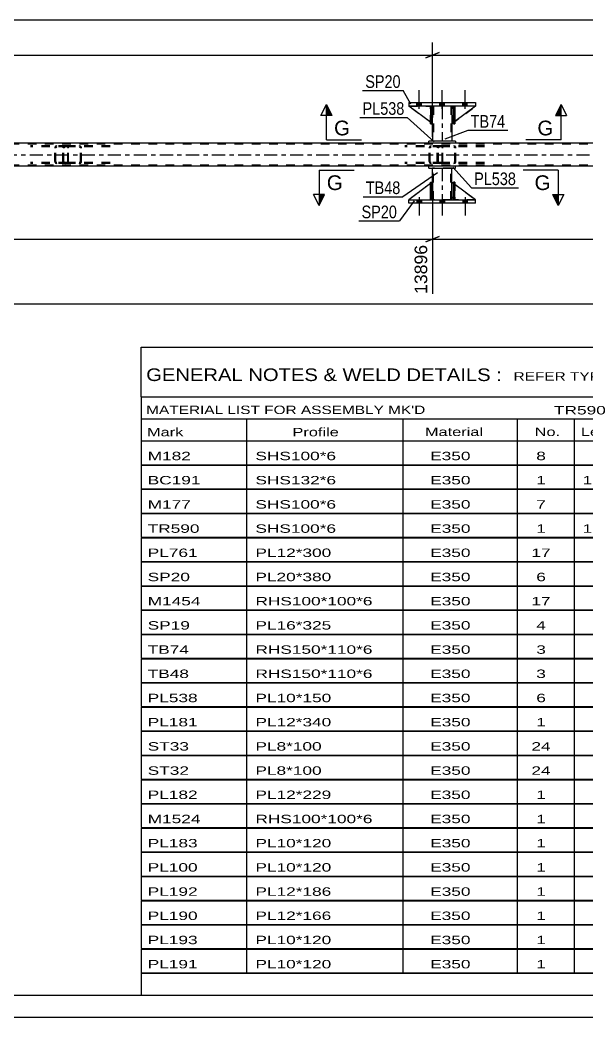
# Model space of a CAD drawing. Header units: millimetres. Extents: x -115 to 726, y -400 to 194.
# Drawn here: x 373.8 to 502.7, y -399.7 to -173.1 of the extents above; entities that cross this region are included whole.
import ezdxf

# ---------------------------------------------------------------- set-up
doc = ezdxf.new("R2010")
doc.units = ezdxf.units.MM
doc.linetypes.add('DXK_LINE_DOT2', pattern=[3.9198, 1.9599, -1.9599])
doc.linetypes.add('DXK_LINE_DOT3', pattern=[5.9187, 2.979, -0.9799, 0.9799, -0.9799])
doc.styles.add('Arial', font='arial.ttf', dxfattribs={"height": 0.2})
doc.styles.add('Arial Narrow', font='ARIALN.TTF', dxfattribs={"height": 0.2})

# ---------------------------------------------------------------- blocks, each defined once
blk = doc.blocks.new('Unknown-203724152-1113')
at = {"color": 5, "linetype": 'Continuous'}
for p, q in [((-109.68, -394.7), (721.32, -394.7)), ((-114.68, -399.7), (726.32, -399.7))]:
    blk.add_line(p, q, dxfattribs=at)
blk = doc.blocks.new('Part-203724152-2427 - 2267')
at = {"color": 2, "linetype": 'Continuous'}
for p, q in [((472.78, -200.66), (466.78, -200.66)), ((466.78, -201.06), (466.78, -200.66)), ((472.78, -201.06), (466.78, -201.06)), ((472.78, -200.66), (472.78, -201.06))]:
    blk.add_line(p, q, dxfattribs=at)
blk = doc.blocks.new('Part-203724152-2301 - 2267')
at = {"color": 7, "linetype": 'DXK_LINE_DOT2'}
for p, q in [((384.52, -201.7), (376.2, -201.7)), ((382.19, -201.7), (381.99, -201.73)), ((383.53, -201.94), (383.53, -201.7)), ((384.62, -201.73), (384.52, -201.7)), ((384.52, -201.94), (376.2, -201.94)), ((381.72, -201.99), (381.68, -202.18)), ((381.68, -205.22), (381.68, -202.18)), ((381.93, -202.18), (381.95, -202.09)), ((381.93, -205.22), (381.93, -202.18)), ((381.95, -202.09), (382.01, -202.01)), ((382.01, -202.01), (382.09, -201.96)), ((382.09, -201.96), (382.19, -201.94)), ((384.52, -201.94), (384.57, -201.96)), ((384.57, -201.96), (384.62, -202.01)), ((384.71, -201.84), (384.62, -201.73)), ((384.62, -202.01), (384.65, -202.09)), ((384.65, -202.09), (384.66, -202.18)), ((384.66, -205.22), (384.66, -202.18)), ((384.77, -201.99), (384.71, -201.84)), ((384.79, -202.18), (384.77, -201.99)), ((384.79, -205.22), (384.79, -202.18)), ((384.52, -205.46), (376.2, -205.46)), ((384.52, -205.7), (376.2, -205.7)), ((381.68, -205.22), (381.72, -205.4)), ((381.95, -205.31), (381.93, -205.22)), ((382.01, -205.39), (381.95, -205.31)), ((381.99, -205.66), (382.19, -205.7)), ((382.09, -205.44), (382.01, -205.39)), ((382.19, -205.46), (382.09, -205.44)), ((383.53, -205.7), (383.53, -205.46)), ((384.57, -205.44), (384.52, -205.46)), ((384.52, -205.7), (384.62, -205.66)), ((384.62, -205.39), (384.57, -205.44)), ((384.65, -205.31), (384.62, -205.39)), ((384.62, -205.66), (384.71, -205.56)), ((384.66, -205.22), (384.65, -205.31)), ((384.71, -205.56), (384.77, -205.4)), ((384.77, -205.4), (384.79, -205.22))]:
    blk.add_line(p, q, dxfattribs=at)
for centre, start, end in [((382.17, -202.19), 111.1941, 156.1506), ((382.17, -205.2), 203.8494, 248.8059)]:
    blk.add_arc(centre, 0.492, start, end, dxfattribs=at)
blk = doc.blocks.new('Part-203724152-2416 - 2267')
at = {"color": 7, "linetype": 'DXK_LINE_DOT2'}
for p, q in [((467.13, -193.26), (467.13, -192.66)), ((467.13, -192.66), (467.13, -192.66)), ((467.13, -192.66), (467.13, -196.66)), ((467.13, -192.66), (467.45, -192.66)), ((467.13, -196.66), (467.13, -193.26)), ((467.13, -193.26), (467.45, -193.26)), ((467.45, -192.66), (467.45, -193.26)), ((467.45, -196.66), (467.45, -192.66)), ((467.45, -193.26), (467.45, -196.66)), ((467.13, -196.66), (467.45, -196.66))]:
    blk.add_line(p, q, dxfattribs=at)
blk = doc.blocks.new('Part-203724152-2305 - 2267')
at = {"color": 7, "linetype": 'DXK_LINE_DOT2'}
for p, q in [((608.77, -201.3), (-50.14, -201.3)), ((608.77, -206.1), (-50.14, -206.1)), ((472.78, -206.34), (466.78, -206.34))]:
    blk.add_line(p, q, dxfattribs=at)
at = {"color": 2, "linetype": 'Continuous'}
for p, q in [((608.77, -201.06), (47.1, -201.06)), ((466.78, -206.34), (217.36, -206.34)), ((608.77, -206.34), (472.78, -206.34))]:
    blk.add_line(p, q, dxfattribs=at)
at = {"color": 7, "linetype": 'DXK_LINE_DOT3'}
blk.add_line((-50.14, -203.7), (608.77, -203.7), dxfattribs=at)
blk = doc.blocks.new('Part-203724152-2374 - 2267')
at = {"color": 2, "linetype": 'Continuous'}
for p, q in [((467.58, -192.66), (467.58, -193.26)), ((471.98, -192.66), (471.98, -193.26)), ((467.58, -196.66), (467.58, -200.66)), ((471.98, -196.66), (471.98, -200.66))]:
    blk.add_line(p, q, dxfattribs=at)
at = {"color": 7, "linetype": 'DXK_LINE_DOT2'}
for p, q in [((471.98, -192.66), (467.58, -192.66)), ((467.58, -193.26), (467.58, -196.66)), ((467.82, -192.66), (467.82, -200.66)), ((471.74, -192.66), (471.74, -200.66)), ((471.98, -193.26), (471.98, -196.66)), ((471.98, -200.66), (467.58, -200.66))]:
    blk.add_line(p, q, dxfattribs=at)
at = {"color": 7, "linetype": 'DXK_LINE_DOT3'}
blk.add_line((469.78, -192.66), (469.78, -200.66), dxfattribs=at)
blk = doc.blocks.new('Bolt-203724152-2324 - 2267')
at = {"linetype": 'Continuous'}
for points in [[(464.06, -214.74), (465.1, -214.74), (465.1, -213.94), (464.06, -213.94)], [(464.06, -214.74), (465.1, -214.74), (465.1, -213.94), (464.06, -213.94)], [(464.06, -214.74), (465.1, -214.74), (465.1, -213.94), (464.06, -213.94)], [(469.26, -214.74), (470.3, -214.74), (470.3, -213.94), (469.26, -213.94)], [(469.26, -214.74), (470.3, -214.74), (470.3, -213.94), (469.26, -213.94)], [(474.46, -214.74), (475.5, -214.74), (475.5, -213.94), (474.46, -213.94)], [(474.46, -214.74), (475.5, -214.74), (475.5, -213.94), (474.46, -213.94)], [(474.46, -214.74), (475.5, -214.74), (475.5, -213.94), (474.46, -213.94)]]:
    blk.add_hatch(color=1, dxfattribs=at).paths.add_polyline_path(points)
at = {"color": 1, "linetype": 'Continuous'}
for p, q in [((464.06, -213.94), (464.06, -214.74)), ((464.06, -213.94), (464.06, -214.74)), ((464.06, -213.94), (464.06, -214.74)), ((464.58, -213.34), (464.58, -217.54)), ((464.58, -213.34), (464.58, -217.54)), ((464.58, -213.34), (464.58, -217.54)), ((465.1, -213.94), (465.1, -214.74)), ((465.1, -213.94), (465.1, -214.74)), ((465.1, -213.94), (465.1, -214.74)), ((469.26, -213.94), (469.26, -214.74)), ((469.26, -213.94), (469.26, -214.74)), ((469.78, -213.34), (469.78, -217.54)), ((469.78, -213.34), (469.78, -217.54)), ((470.3, -213.94), (470.3, -214.74)), ((470.3, -213.94), (470.3, -214.74)), ((474.46, -213.94), (474.46, -214.74)), ((474.46, -213.94), (474.46, -214.74)), ((474.46, -213.94), (474.46, -214.74)), ((474.98, -213.34), (474.98, -217.54)), ((474.98, -213.34), (474.98, -217.54)), ((474.98, -213.34), (474.98, -217.54)), ((475.5, -213.94), (475.5, -214.74)), ((475.5, -213.94), (475.5, -214.74)), ((475.5, -213.94), (475.5, -214.74))]:
    blk.add_line(p, q, dxfattribs=at)
blk = doc.blocks.new('Part-203724152-2389 - 2267')
at = {"color": 2, "linetype": 'Continuous'}
for p, q in [((472.33, -213.94), (472.33, -209.94)), ((472.33, -209.94), (472.65, -209.94)), ((472.65, -213.94), (472.65, -209.94)), ((472.33, -213.94), (472.33, -213.94)), ((472.65, -213.94), (472.33, -213.94))]:
    blk.add_line(p, q, dxfattribs=at)
at = {"color": 7, "linetype": 'DXK_LINE_DOT2'}
for p, q in [((472.33, -209.94), (472.33, -213.34)), ((472.65, -213.34), (472.65, -209.94)), ((472.33, -213.34), (472.33, -213.94)), ((472.33, -213.34), (472.65, -213.34)), ((472.33, -213.94), (472.33, -213.94)), ((472.33, -213.94), (472.33, -213.94)), ((472.65, -213.94), (472.65, -213.34)), ((472.65, -213.94), (472.65, -213.94))]:
    blk.add_line(p, q, dxfattribs=at)
blk = doc.blocks.new('Bolt-203724152-2325 - 2267')
at = {"linetype": 'Continuous'}
for points in [[(465.1, -191.86), (464.06, -191.86), (464.06, -192.66), (465.1, -192.66)], [(465.1, -191.86), (464.06, -191.86), (464.06, -192.66), (465.1, -192.66)], [(465.1, -191.86), (464.06, -191.86), (464.06, -192.66), (465.1, -192.66)], [(470.3, -191.86), (469.26, -191.86), (469.26, -192.66), (470.3, -192.66)], [(470.3, -191.86), (469.26, -191.86), (469.26, -192.66), (470.3, -192.66)], [(475.5, -191.86), (474.46, -191.86), (474.46, -192.66), (475.5, -192.66)], [(475.5, -191.86), (474.46, -191.86), (474.46, -192.66), (475.5, -192.66)], [(475.5, -191.86), (474.46, -191.86), (474.46, -192.66), (475.5, -192.66)]]:
    blk.add_hatch(color=1, dxfattribs=at).paths.add_polyline_path(points)
at = {"color": 1, "linetype": 'Continuous'}
for p, q in [((464.58, -193.26), (464.58, -189.06)), ((464.58, -193.26), (464.58, -189.06)), ((464.58, -193.26), (464.58, -189.06)), ((469.78, -193.26), (469.78, -189.06)), ((469.78, -193.26), (469.78, -189.06)), ((474.98, -193.26), (474.98, -189.06)), ((474.98, -193.26), (474.98, -189.06)), ((474.98, -193.26), (474.98, -189.06)), ((464.06, -192.66), (464.06, -191.86)), ((464.06, -192.66), (464.06, -191.86)), ((464.06, -192.66), (464.06, -191.86)), ((465.1, -192.66), (465.1, -191.86)), ((465.1, -192.66), (465.1, -191.86)), ((465.1, -192.66), (465.1, -191.86)), ((469.26, -192.66), (469.26, -191.86)), ((469.26, -192.66), (469.26, -191.86)), ((470.3, -192.66), (470.3, -191.86)), ((470.3, -192.66), (470.3, -191.86)), ((474.46, -192.66), (474.46, -191.86)), ((474.46, -192.66), (474.46, -191.86)), ((474.46, -192.66), (474.46, -191.86)), ((475.5, -192.66), (475.5, -191.86)), ((475.5, -192.66), (475.5, -191.86)), ((475.5, -192.66), (475.5, -191.86))]:
    blk.add_line(p, q, dxfattribs=at)
blk = doc.blocks.new('Part-203724152-2391 - 2267')
at = {"color": 7, "linetype": 'DXK_LINE_DOT2'}
for p, q in [((472.65, -209.94), (472.33, -209.94)), ((472.33, -213.34), (472.33, -209.94)), ((472.33, -209.94), (472.33, -213.94)), ((472.65, -209.94), (472.65, -213.34)), ((472.65, -213.94), (472.65, -209.94)), ((472.65, -213.34), (472.33, -213.34)), ((472.33, -213.94), (472.33, -213.34)), ((472.65, -213.94), (472.33, -213.94)), ((472.65, -213.34), (472.65, -213.94)), ((472.65, -213.94), (472.65, -213.94))]:
    blk.add_line(p, q, dxfattribs=at)
blk = doc.blocks.new('Part-203724152-2328 - 2267')
at = {"color": 7, "linetype": 'DXK_LINE_DOT2'}
for p, q in [((469.65, -201.7), (461.33, -201.7)), ((467.32, -201.7), (467.13, -201.73)), ((468.66, -201.94), (468.66, -201.7)), ((469.76, -201.73), (469.65, -201.7)), ((469.65, -201.94), (461.33, -201.94)), ((466.86, -201.99), (466.82, -202.18)), ((466.82, -205.22), (466.82, -202.18)), ((467.07, -202.18), (467.09, -202.09)), ((467.07, -205.22), (467.07, -202.18)), ((467.09, -202.09), (467.14, -202.01)), ((467.14, -202.01), (467.22, -201.96)), ((467.22, -201.96), (467.32, -201.94)), ((469.65, -201.94), (469.71, -201.96)), ((469.71, -201.96), (469.75, -202.01)), ((469.75, -202.01), (469.78, -202.09)), ((469.85, -201.84), (469.76, -201.73)), ((469.78, -202.09), (469.79, -202.18)), ((469.79, -205.22), (469.79, -202.18)), ((469.9, -201.99), (469.85, -201.84)), ((469.92, -202.18), (469.9, -201.99)), ((469.92, -205.22), (469.92, -202.18)), ((469.65, -205.46), (461.33, -205.46)), ((469.65, -205.7), (461.33, -205.7)), ((466.82, -205.22), (466.86, -205.4)), ((467.09, -205.31), (467.07, -205.22)), ((467.14, -205.39), (467.09, -205.31)), ((467.13, -205.66), (467.32, -205.7)), ((467.22, -205.44), (467.14, -205.39)), ((467.32, -205.46), (467.22, -205.44)), ((468.66, -205.7), (468.66, -205.46)), ((469.71, -205.44), (469.65, -205.46)), ((469.65, -205.7), (469.76, -205.66)), ((469.75, -205.39), (469.71, -205.44)), ((469.78, -205.31), (469.75, -205.39)), ((469.76, -205.66), (469.85, -205.56)), ((469.79, -205.22), (469.78, -205.31)), ((469.85, -205.56), (469.9, -205.4)), ((469.9, -205.4), (469.92, -205.22))]:
    blk.add_line(p, q, dxfattribs=at)
for centre, start, end in [((467.31, -202.19), 111.1941, 156.1506), ((467.31, -205.2), 203.8494, 248.8059)]:
    blk.add_arc(centre, 0.492, start, end, dxfattribs=at)
blk = doc.blocks.new('Part-203724152-2408 - 2267')
at = {"color": 7, "linetype": 'DXK_LINE_DOT2'}
for p, q in [((472.58, -192.66), (471.98, -193.26)), ((471.98, -196.66), (477.38, -192.66)), ((471.98, -193.26), (471.98, -196.66)), ((477.38, -192.66), (472.58, -192.66))]:
    blk.add_line(p, q, dxfattribs=at)
blk = doc.blocks.new('Part-203724152-2362 - 2267')
at = {"color": 2, "linetype": 'Continuous'}
for p, q in [((472.65, -192.66), (472.33, -192.66)), ((472.33, -192.66), (472.33, -196.66)), ((472.65, -192.66), (472.65, -192.66)), ((472.65, -192.66), (472.65, -196.66)), ((472.65, -196.66), (472.33, -196.66))]:
    blk.add_line(p, q, dxfattribs=at)
at = {"color": 7, "linetype": 'DXK_LINE_DOT2'}
for p, q in [((472.33, -192.66), (472.33, -193.26)), ((472.33, -192.66), (472.33, -192.66)), ((472.65, -193.26), (472.33, -193.26)), ((472.33, -193.26), (472.33, -196.66)), ((472.65, -193.26), (472.65, -192.66)), ((472.65, -192.66), (472.65, -192.66)), ((472.65, -196.66), (472.65, -193.26))]:
    blk.add_line(p, q, dxfattribs=at)
blk = doc.blocks.new('Part-203724152-2367 - 2267')
at = {"color": 7, "linetype": 'DXK_LINE_DOT2'}
for p, q in [((467.58, -209.94), (462.18, -213.94)), ((467.58, -213.34), (467.58, -209.94)), ((467.58, -209.94), (467.58, -213.34)), ((462.18, -213.94), (466.98, -213.94)), ((466.98, -213.94), (467.58, -213.34)), ((467.58, -213.34), (466.98, -213.94)), ((467.58, -213.34), (467.58, -213.34))]:
    blk.add_line(p, q, dxfattribs=at)
blk = doc.blocks.new('Part-203724152-2376 - 2267')
at = {"color": 2, "linetype": 'Continuous'}
for p, q in [((467.45, -192.66), (467.13, -192.66)), ((467.13, -192.66), (467.13, -196.66)), ((467.45, -192.66), (467.45, -192.66)), ((467.45, -192.66), (467.45, -196.66)), ((467.45, -196.66), (467.13, -196.66))]:
    blk.add_line(p, q, dxfattribs=at)
at = {"color": 7, "linetype": 'DXK_LINE_DOT2'}
for p, q in [((467.13, -192.66), (467.13, -193.26)), ((467.13, -192.66), (467.13, -192.66)), ((467.45, -193.26), (467.13, -193.26)), ((467.13, -193.26), (467.13, -196.66)), ((467.45, -193.26), (467.45, -192.66)), ((467.45, -192.66), (467.45, -192.66)), ((467.45, -196.66), (467.45, -193.26))]:
    blk.add_line(p, q, dxfattribs=at)
blk = doc.blocks.new('Part-203724152-2381 - 2267')
at = {"color": 2, "linetype": 'Continuous'}
for p, q in [((462.18, -214.74), (462.18, -213.94)), ((462.18, -213.94), (477.38, -213.94)), ((477.38, -214.74), (462.18, -214.74)), ((477.38, -214.74), (477.38, -213.94))]:
    blk.add_line(p, q, dxfattribs=at)
blk = doc.blocks.new('Part-203724152-2398 - 2267')
at = {"color": 2, "linetype": 'Continuous'}
for p, q in [((471.98, -213.34), (471.98, -209.94)), ((471.98, -209.94), (472.33, -210.2)), ((477.38, -213.94), (472.65, -210.44)), ((472.33, -213.69), (471.98, -213.34))]:
    blk.add_line(p, q, dxfattribs=at)
at = {"color": 7, "linetype": 'DXK_LINE_DOT2'}
for p, q in [((472.65, -210.44), (472.33, -210.2)), ((472.33, -213.69), (472.58, -213.94)), ((472.58, -213.94), (477.38, -213.94))]:
    blk.add_line(p, q, dxfattribs=at)
blk = doc.blocks.new('Part-203724152-2399 - 2267')
at = {"color": 7, "linetype": 'DXK_LINE_DOT2'}
for p, q in [((471.98, -213.34), (471.98, -209.94)), ((471.98, -209.94), (477.38, -213.94)), ((472.58, -213.94), (471.98, -213.34)), ((477.38, -213.94), (472.58, -213.94))]:
    blk.add_line(p, q, dxfattribs=at)
blk = doc.blocks.new('Part-203724152-2400 - 2267')
at = {"color": 7, "linetype": 'DXK_LINE_DOT2'}
for p, q in [((472.33, -193.26), (472.33, -192.66)), ((472.33, -192.66), (472.33, -192.66)), ((472.33, -192.66), (472.33, -196.66)), ((472.33, -192.66), (472.65, -192.66)), ((472.33, -196.66), (472.33, -193.26)), ((472.33, -193.26), (472.65, -193.26)), ((472.65, -192.66), (472.65, -193.26)), ((472.65, -196.66), (472.65, -192.66)), ((472.65, -193.26), (472.65, -196.66)), ((472.33, -196.66), (472.65, -196.66))]:
    blk.add_line(p, q, dxfattribs=at)
blk = doc.blocks.new('Part-203724152-2406 - 2267')
at = {"color": 7, "linetype": 'DXK_LINE_DOT2'}
for p, q in [((467.58, -196.66), (462.18, -192.66)), ((462.18, -192.66), (466.98, -192.66)), ((466.98, -192.66), (467.58, -193.26)), ((467.58, -193.26), (466.98, -192.66)), ((467.58, -193.26), (467.58, -196.66)), ((467.58, -193.26), (467.58, -193.26)), ((467.58, -193.26), (467.58, -196.66))]:
    blk.add_line(p, q, dxfattribs=at)
blk = doc.blocks.new('Part-203724152-2407 - 2267')
at = {"color": 2, "linetype": 'Continuous'}
for p, q in [((472.33, -192.9), (471.98, -193.26)), ((471.98, -193.26), (471.98, -196.66)), ((477.38, -192.66), (472.65, -196.16)), ((471.98, -196.66), (472.33, -196.39))]:
    blk.add_line(p, q, dxfattribs=at)
at = {"color": 7, "linetype": 'DXK_LINE_DOT2'}
for p, q in [((472.58, -192.66), (472.33, -192.9)), ((477.38, -192.66), (472.58, -192.66)), ((477.38, -192.66), (477.38, -192.66)), ((477.38, -192.66), (477.38, -192.66)), ((472.65, -196.16), (472.33, -196.39))]:
    blk.add_line(p, q, dxfattribs=at)
blk = doc.blocks.new('Part-203724152-2417 - 2267')
at = {"color": 2, "linetype": 'Continuous'}
for p, q in [((467.13, -196.33), (462.18, -192.66)), ((467.13, -192.81), (466.98, -192.66)), ((467.58, -193.26), (467.45, -193.13)), ((467.58, -193.26), (467.58, -193.26)), ((467.58, -196.66), (467.58, -193.26)), ((467.45, -196.56), (467.58, -196.66)), ((467.58, -196.66), (467.58, -196.66))]:
    blk.add_line(p, q, dxfattribs=at)
at = {"color": 7, "linetype": 'DXK_LINE_DOT2'}
for p, q in [((466.98, -192.66), (462.18, -192.66)), ((462.18, -192.66), (462.18, -192.66)), ((466.98, -192.66), (467.58, -193.26)), ((467.45, -193.13), (467.13, -192.81)), ((467.58, -193.26), (467.58, -196.66)), ((467.45, -196.56), (467.13, -196.33))]:
    blk.add_line(p, q, dxfattribs=at)
blk = doc.blocks.new('Part-203724152-2432 - 2267')
at = {"color": 2, "linetype": 'Continuous'}
for p, q in [((472.78, -206.34), (466.78, -206.34)), ((466.78, -206.74), (466.78, -206.34)), ((466.78, -206.74), (472.78, -206.74)), ((472.78, -206.74), (472.78, -206.34))]:
    blk.add_line(p, q, dxfattribs=at)
blk = doc.blocks.new('Part-203724152-2455 - 2267')
at = {"color": 7, "linetype": 'DXK_LINE_DOT2'}
for p, q in [((467.13, -209.94), (467.45, -209.94)), ((467.13, -213.34), (467.13, -209.94)), ((467.13, -209.94), (467.13, -213.94)), ((467.45, -209.94), (467.45, -213.34)), ((467.45, -213.94), (467.45, -210.03)), ((467.45, -213.34), (467.13, -213.34)), ((467.13, -213.94), (467.13, -213.34)), ((467.45, -213.94), (467.13, -213.94)), ((467.45, -213.34), (467.45, -213.94)), ((467.45, -213.94), (467.45, -213.94))]:
    blk.add_line(p, q, dxfattribs=at)
blk = doc.blocks.new('Part-203724152-2456 - 2267')
at = {"color": 2, "linetype": 'Continuous'}
for p, q in [((467.13, -210.27), (462.18, -213.94)), ((467.58, -209.94), (467.45, -210.03)), ((467.58, -213.34), (467.58, -209.94)), ((467.13, -213.78), (466.98, -213.94)), ((467.58, -213.34), (467.45, -213.46)), ((467.58, -213.34), (467.58, -213.34))]:
    blk.add_line(p, q, dxfattribs=at)
at = {"color": 7, "linetype": 'DXK_LINE_DOT2'}
for p, q in [((467.45, -210.03), (467.13, -210.27)), ((467.58, -213.34), (467.58, -209.94)), ((462.18, -213.94), (462.18, -213.94)), ((462.18, -213.94), (466.98, -213.94)), ((467.58, -213.34), (466.98, -213.94)), ((467.45, -213.46), (467.13, -213.78))]:
    blk.add_line(p, q, dxfattribs=at)
blk = doc.blocks.new('Part-203724152-2481 - 2267')
at = {"color": 2, "linetype": 'Continuous'}
for p, q in [((467.58, -209.94), (467.58, -206.74)), ((471.98, -209.94), (471.98, -206.74)), ((467.58, -213.94), (467.58, -213.34)), ((471.98, -213.94), (471.98, -213.34))]:
    blk.add_line(p, q, dxfattribs=at)
at = {"color": 7, "linetype": 'DXK_LINE_DOT2'}
for p, q in [((471.98, -206.74), (467.58, -206.74)), ((467.82, -213.94), (467.82, -206.74)), ((471.74, -213.94), (471.74, -206.74)), ((467.58, -213.34), (467.58, -209.94)), ((471.98, -213.34), (471.98, -209.94)), ((471.98, -213.94), (467.58, -213.94))]:
    blk.add_line(p, q, dxfattribs=at)
at = {"color": 7, "linetype": 'DXK_LINE_DOT3'}
blk.add_line((469.78, -206.74), (469.78, -213.94), dxfattribs=at)
blk = doc.blocks.new('Part-203724152-2500 - 2267')
at = {"color": 2, "linetype": 'Continuous'}
for p, q in [((462.18, -191.86), (462.18, -192.66)), ((462.18, -191.86), (477.38, -191.86)), ((477.38, -191.86), (477.38, -192.66)), ((477.38, -192.66), (462.18, -192.66))]:
    blk.add_line(p, q, dxfattribs=at)
blk = doc.blocks.new('Part-203724152-2522 - 2267')
at = {"color": 7, "linetype": 'DXK_LINE_DOT2'}
for p, q in [((384.04, -201.7), (383.84, -201.73)), ((394.27, -201.7), (384.04, -201.7)), ((387.47, -201.73), (387.27, -201.7)), ((383.57, -201.99), (383.53, -202.18)), ((383.53, -205.22), (383.53, -202.18)), ((383.78, -202.18), (383.8, -202.09)), ((383.78, -205.22), (383.78, -202.18)), ((383.8, -202.09), (383.86, -202.01)), ((383.86, -202.01), (383.94, -201.96)), ((383.94, -201.96), (384.04, -201.94)), ((394.27, -201.94), (384.04, -201.94)), ((387.27, -201.94), (387.37, -201.96)), ((387.37, -201.96), (387.45, -202.01)), ((387.45, -202.01), (387.51, -202.09)), ((387.51, -202.09), (387.53, -202.18)), ((387.53, -205.22), (387.53, -202.18)), ((387.78, -202.18), (387.75, -201.99)), ((387.78, -205.22), (387.78, -202.18)), ((383.53, -205.22), (383.57, -205.4)), ((383.8, -205.31), (383.78, -205.22)), ((383.86, -205.39), (383.8, -205.31)), ((383.84, -205.66), (384.04, -205.7)), ((383.94, -205.44), (383.86, -205.39)), ((384.04, -205.46), (383.94, -205.44)), ((394.27, -205.46), (384.04, -205.46)), ((394.27, -205.7), (384.04, -205.7)), ((387.37, -205.44), (387.27, -205.46)), ((387.27, -205.7), (387.47, -205.66)), ((387.45, -205.39), (387.37, -205.44)), ((387.51, -205.31), (387.45, -205.39)), ((387.53, -205.22), (387.51, -205.31)), ((387.75, -205.4), (387.78, -205.22))]:
    blk.add_line(p, q, dxfattribs=at)
for centre, start, end in [((384.02, -202.2), 110.7583, 155.68), ((387.29, -202.2), 24.32, 69.2417), ((384.02, -205.2), 204.32, 249.2417), ((387.29, -205.2), 290.7583, 335.68)]:
    blk.add_arc(centre, 0.496, start, end, dxfattribs=at)
blk = doc.blocks.new('Part-203724152-2523 - 2267')
at = {"color": 7, "linetype": 'DXK_LINE_DOT2'}
for p, q in [((469.17, -201.7), (468.98, -201.73)), ((479.4, -201.7), (469.17, -201.7)), ((472.6, -201.73), (472.41, -201.7)), ((468.7, -201.99), (468.66, -202.18)), ((468.66, -205.22), (468.66, -202.18)), ((468.92, -202.18), (468.94, -202.09)), ((468.92, -205.22), (468.92, -202.18)), ((468.94, -202.09), (468.99, -202.01)), ((468.99, -202.01), (469.07, -201.96)), ((469.07, -201.96), (469.17, -201.94)), ((479.4, -201.94), (469.17, -201.94)), ((472.41, -201.94), (472.51, -201.96)), ((472.51, -201.96), (472.59, -202.01)), ((472.59, -202.01), (472.64, -202.09)), ((472.64, -202.09), (472.66, -202.18)), ((472.66, -205.22), (472.66, -202.18)), ((472.92, -202.18), (472.88, -201.99)), ((472.92, -205.22), (472.92, -202.18)), ((468.66, -205.22), (468.7, -205.4)), ((468.94, -205.31), (468.92, -205.22)), ((468.99, -205.39), (468.94, -205.31)), ((468.98, -205.66), (469.17, -205.7)), ((469.07, -205.44), (468.99, -205.39)), ((469.17, -205.46), (469.07, -205.44)), ((479.4, -205.46), (469.17, -205.46)), ((479.4, -205.7), (469.17, -205.7)), ((472.51, -205.44), (472.41, -205.46)), ((472.41, -205.7), (472.6, -205.66)), ((472.59, -205.39), (472.51, -205.44)), ((472.64, -205.31), (472.59, -205.39)), ((472.66, -205.22), (472.64, -205.31)), ((472.88, -205.4), (472.92, -205.22))]:
    blk.add_line(p, q, dxfattribs=at)
for centre, start, end in [((469.15, -202.2), 110.7583, 155.68), ((472.43, -202.2), 24.32, 69.2417), ((469.15, -205.2), 204.32, 249.2417), ((472.43, -205.2), 290.7583, 335.68)]:
    blk.add_arc(centre, 0.496, start, end, dxfattribs=at)
blk = doc.blocks.new('Part-203724152-2539 - 2267')
at = {"color": 2, "linetype": 'Continuous'}
for p, q in [((467.13, -213.94), (467.13, -209.94)), ((467.13, -209.94), (467.45, -209.94)), ((467.45, -213.94), (467.45, -209.94)), ((467.13, -213.94), (467.13, -213.94)), ((467.45, -213.94), (467.13, -213.94))]:
    blk.add_line(p, q, dxfattribs=at)
at = {"color": 7, "linetype": 'DXK_LINE_DOT2'}
for p, q in [((467.13, -209.94), (467.13, -213.34)), ((467.45, -213.34), (467.45, -209.94)), ((467.13, -213.34), (467.13, -213.94)), ((467.13, -213.34), (467.45, -213.34)), ((467.13, -213.94), (467.13, -213.94)), ((467.13, -213.94), (467.13, -213.94)), ((467.45, -213.94), (467.45, -213.34)), ((467.45, -213.94), (467.45, -213.94))]:
    blk.add_line(p, q, dxfattribs=at)
blk = doc.blocks.new('StraightDimension-203724152-2569 - 2267')
at = {"color": 7, "linetype": 'Continuous'}
for p, q in [((467.58, -207.74), (467.58, -235.34)), ((469.08, -222.32), (466.08, -223.52)), ((467.58, -222.92), (617.39, -222.92))]:
    blk.add_line(p, q, dxfattribs=at)
blk = doc.blocks.new('StraightDimension-203724152-2558 - 2267')
at = {"color": 7, "linetype": 'Continuous'}
blk.add_line((-59.4, -237.59), (618.03, -237.59), dxfattribs=at)
blk = doc.blocks.new('StraightDimension-203724152-2582 - 2267')
at = {"color": 7, "linetype": 'Continuous'}
for p, q in [((467.58, -207.74), (467.58, -235.34)), ((212.16, -222.92), (467.58, -222.92)), ((466.08, -223.52), (469.08, -222.32))]:
    blk.add_line(p, q, dxfattribs=at)
at = {"color": 0, "linetype": 'Continuous'}
blk.add_wipeout([(466.98, -223.62), (462.78, -223.62), (462.78, -235.94), (466.98, -235.94)], dxfattribs=at)
at = {"color": 3, "linetype": 'Continuous', "style": 'Arial'}
blk.add_text('13896', height=2.865, rotation=90.0002, dxfattribs=at).set_placement((466.38, -235.34))
blk = doc.blocks.new('StraightDimension-203724152-2613 - 2267')
at = {"color": 7, "linetype": 'Continuous'}
for p, q in [((467.58, -199.66), (467.58, -178.21)), ((469.08, -180.46), (466.08, -181.66)), ((467.58, -181.06), (617.39, -181.06))]:
    blk.add_line(p, q, dxfattribs=at)
blk = doc.blocks.new('StraightDimension-203724152-2626 - 2267')
at = {"color": 7, "linetype": 'Continuous'}
for p, q in [((467.58, -199.66), (467.58, -178.21)), ((212.16, -181.06), (467.58, -181.06)), ((466.08, -181.66), (469.08, -180.46))]:
    blk.add_line(p, q, dxfattribs=at)
blk = doc.blocks.new('StraightDimension-203724152-2696 - 2267')
at = {"color": 7, "linetype": 'Continuous'}
blk.add_line((-58.76, -173.07), (617.39, -173.07), dxfattribs=at)
blk = doc.blocks.new('Unknown-203724152-13155')
at = {"color": 7, "linetype": 'Continuous'}
for p, q in [((401.32, -247.45), (561.32, -247.45)), ((401.32, -258.7), (401.32, -247.45)), ((401.32, -258.7), (561.32, -258.7)), ((401.32, -258.7), (401.32, -263.7)), ((401.32, -263.7), (561.32, -263.7)), ((401.32, -263.7), (401.32, -268.7)), ((425.32, -263.7), (425.32, -268.7)), ((460.82, -263.7), (460.82, -268.7)), ((486.82, -263.7), (486.82, -268.7)), ((499.82, -263.7), (499.82, -268.7)), ((401.32, -268.7), (561.32, -268.7)), ((401.32, -268.75), (401.32, -274.15)), ((401.32, -268.75), (561.32, -268.75)), ((425.32, -268.7), (425.32, -274.2)), ((460.82, -268.7), (460.82, -274.2)), ((486.82, -268.7), (486.82, -274.2)), ((499.82, -268.7), (499.82, -274.2)), ((401.32, -274.15), (561.32, -274.15)), ((425.32, -274.2), (425.32, -279.7)), ((460.82, -274.2), (460.82, -279.7)), ((486.82, -274.2), (486.82, -279.7)), ((499.82, -274.2), (499.82, -279.7)), ((401.32, -274.25), (401.32, -279.65)), ((401.32, -274.25), (561.32, -274.25)), ((401.32, -279.65), (561.32, -279.65)), ((401.32, -279.75), (401.32, -285.15)), ((401.32, -279.75), (561.32, -279.75)), ((425.32, -279.7), (425.32, -285.2)), ((460.82, -279.7), (460.82, -285.2)), ((486.82, -279.7), (486.82, -285.2)), ((499.82, -279.7), (499.82, -285.2)), ((401.32, -285.15), (561.32, -285.15)), ((401.32, -285.25), (401.32, -290.65)), ((401.32, -285.25), (561.32, -285.25)), ((425.32, -285.2), (425.32, -290.7)), ((460.82, -285.2), (460.82, -290.7)), ((486.82, -285.2), (486.82, -290.7)), ((499.82, -285.2), (499.82, -290.7)), ((401.32, -290.65), (561.32, -290.65)), ((401.32, -290.75), (401.32, -296.15)), ((401.32, -290.75), (561.32, -290.75)), ((425.32, -290.7), (425.32, -296.2)), ((460.82, -290.7), (460.82, -296.2)), ((486.82, -290.7), (486.82, -296.2)), ((499.82, -290.7), (499.82, -296.2)), ((401.32, -296.15), (561.32, -296.15)), ((401.32, -296.25), (401.32, -301.65)), ((401.32, -296.25), (561.32, -296.25)), ((425.32, -296.2), (425.32, -301.7)), ((460.82, -296.2), (460.82, -301.7)), ((486.82, -296.2), (486.82, -301.7)), ((499.82, -296.2), (499.82, -301.7)), ((401.32, -301.65), (561.32, -301.65)), ((401.32, -301.75), (401.32, -307.15)), ((401.32, -301.75), (561.32, -301.75)), ((425.32, -301.7), (425.32, -307.2)), ((460.82, -301.7), (460.82, -307.2)), ((486.82, -301.7), (486.82, -307.2)), ((499.82, -301.7), (499.82, -307.2)), ((401.32, -307.15), (561.32, -307.15)), ((401.32, -307.25), (401.32, -312.65)), ((401.32, -307.25), (561.32, -307.25)), ((425.32, -307.2), (425.32, -312.7)), ((460.82, -307.2), (460.82, -312.7)), ((486.82, -307.2), (486.82, -312.7)), ((499.82, -307.2), (499.82, -312.7)), ((401.32, -312.65), (561.32, -312.65)), ((425.32, -312.7), (425.32, -318.2)), ((460.82, -312.7), (460.82, -318.2)), ((486.82, -312.7), (486.82, -318.2)), ((499.82, -312.7), (499.82, -318.2)), ((401.32, -312.75), (401.32, -318.15)), ((401.32, -312.75), (561.32, -312.75)), ((401.32, -318.15), (561.32, -318.15)), ((401.32, -318.25), (401.32, -323.65)), ((401.32, -318.25), (561.32, -318.25)), ((425.32, -318.2), (425.32, -323.7)), ((460.82, -318.2), (460.82, -323.7)), ((486.82, -318.2), (486.82, -323.7)), ((499.82, -318.2), (499.82, -323.7)), ((401.32, -323.65), (561.32, -323.65)), ((401.32, -323.75), (401.32, -329.15)), ((401.32, -323.75), (561.32, -323.75)), ((425.32, -323.7), (425.32, -329.2)), ((460.82, -323.7), (460.82, -329.2)), ((486.82, -323.7), (486.82, -329.2)), ((499.82, -323.7), (499.82, -329.2)), ((401.32, -329.15), (561.32, -329.15)), ((401.32, -329.25), (401.32, -334.65)), ((401.32, -329.25), (561.32, -329.25)), ((425.32, -329.2), (425.32, -334.7)), ((460.82, -329.2), (460.82, -334.7)), ((486.82, -329.2), (486.82, -334.7)), ((499.82, -329.2), (499.82, -334.7)), ((401.32, -334.65), (561.32, -334.65)), ((401.32, -334.75), (401.32, -340.15)), ((401.32, -334.75), (561.32, -334.75)), ((425.32, -334.7), (425.32, -340.2)), ((460.82, -334.7), (460.82, -340.2)), ((486.82, -334.7), (486.82, -340.2)), ((499.82, -334.7), (499.82, -340.2)), ((401.32, -340.15), (561.32, -340.15)), ((401.32, -340.25), (401.32, -345.65)), ((401.32, -340.25), (561.32, -340.25)), ((425.32, -340.2), (425.32, -345.7)), ((460.82, -340.2), (460.82, -345.7)), ((486.82, -340.2), (486.82, -345.7)), ((499.82, -340.2), (499.82, -345.7)), ((401.32, -345.65), (561.32, -345.65)), ((401.32, -345.75), (401.32, -351.15)), ((401.32, -345.75), (561.32, -345.75)), ((425.32, -345.7), (425.32, -351.2)), ((460.82, -345.7), (460.82, -351.2)), ((486.82, -345.7), (486.82, -351.2)), ((499.82, -345.7), (499.82, -351.2)), ((401.32, -351.15), (561.32, -351.15)), ((401.32, -351.25), (401.32, -356.65)), ((401.32, -351.25), (561.32, -351.25)), ((425.32, -351.2), (425.32, -356.7)), ((460.82, -351.2), (460.82, -356.7)), ((486.82, -351.2), (486.82, -356.7)), ((499.82, -351.2), (499.82, -356.7)), ((401.32, -356.65), (561.32, -356.65)), ((401.32, -356.75), (401.32, -362.15)), ((401.32, -356.75), (561.32, -356.75)), ((425.32, -356.7), (425.32, -362.2)), ((460.82, -356.7), (460.82, -362.2)), ((486.82, -356.7), (486.82, -362.2)), ((499.82, -356.7), (499.82, -362.2)), ((401.32, -362.15), (561.32, -362.15)), ((401.32, -362.25), (401.32, -367.65)), ((401.32, -362.25), (561.32, -362.25)), ((425.32, -362.2), (425.32, -367.7)), ((460.82, -362.2), (460.82, -367.7)), ((486.82, -362.2), (486.82, -367.7)), ((499.82, -362.2), (499.82, -367.7)), ((401.32, -367.65), (561.32, -367.65)), ((401.32, -367.75), (401.32, -373.15)), ((401.32, -367.75), (561.32, -367.75)), ((425.32, -367.7), (425.32, -373.2)), ((460.82, -367.7), (460.82, -373.2)), ((486.82, -367.7), (486.82, -373.2)), ((499.82, -367.7), (499.82, -373.2)), ((401.32, -373.15), (561.32, -373.15)), ((401.32, -373.25), (401.32, -378.65)), ((401.32, -373.25), (561.32, -373.25)), ((425.32, -373.2), (425.32, -378.7)), ((460.82, -373.2), (460.82, -378.7)), ((486.82, -373.2), (486.82, -378.7)), ((499.82, -373.2), (499.82, -378.7)), ((401.32, -378.65), (561.32, -378.65)), ((401.32, -378.75), (401.32, -384.15)), ((401.32, -378.75), (561.32, -378.75)), ((425.32, -378.7), (425.32, -384.2)), ((460.82, -378.7), (460.82, -384.2)), ((486.82, -378.7), (486.82, -384.2)), ((499.82, -378.7), (499.82, -384.2)), ((401.32, -384.15), (561.32, -384.15)), ((401.32, -384.25), (401.32, -389.65)), ((401.32, -384.25), (561.32, -384.25)), ((425.32, -384.2), (425.32, -389.7)), ((460.82, -384.2), (460.82, -389.7)), ((486.82, -384.2), (486.82, -389.7)), ((499.82, -384.2), (499.82, -389.7)), ((401.32, -389.65), (561.32, -389.65)), ((401.32, -389.7), (561.32, -389.7)), ((401.32, -389.7), (401.32, -394.7)), ((401.32, -394.7), (561.32, -394.7))]:
    blk.add_line(p, q, dxfattribs=at)
at = {"color": 7, "style": 'Arial Narrow'}
for s, height, width, p in [('GENERAL NOTES & WELD DETAILS :', 2.8633, 1.4, (402.48, -255.14)), ('REFER TYP DRAWING TYP-01', 1.9089, 1.6, (486.02, -255.04)), ("MATERIAL LIST FOR ASSEMBLY MK'D", 1.9089, 1.6, (402.48, -262.64)), ('TR590', 1.909, 1.794707, (495.22, -262.73)), ('Mark', 1.909, 1.7, (402.66, -267.7)), ('Profile', 1.909, 1.7, (435.74, -267.7)), ('Material', 1.909, 1.7, (465.86, -267.64)), ('No.', 1.909, 1.7, (490.82, -267.64)), ('Length', 1.909, 1.7, (501.32, -267.64))]:
    blk.add_text(s, height=height, dxfattribs=dict(at, width=width)).set_placement(p)
at = {"color": 7, "linetype": 'Continuous', "style": 'Arial Narrow', "width": 1.794707}
for s, height, p in [('M182', 1.909, (402.82, -273.13)), ('SHS100*6', 1.909, (427.32, -273.13)), ('E350', 1.909, (467.06, -273.13)), ('8', 1.91, (491.18, -273.13)), ('BC191', 1.909, (402.82, -278.63)), ('SHS132*6', 1.909, (427.32, -278.63)), ('E350', 1.909, (467.06, -278.63)), ('1', 1.91, (491.18, -278.63)), ('17794', 1.909, (501.72, -278.63)), ('M177', 1.909, (402.82, -284.13)), ('SHS100*6', 1.909, (427.32, -284.13)), ('E350', 1.909, (467.06, -284.13)), ('7', 1.91, (491.18, -284.13)), ('TR590', 1.909, (402.82, -289.63)), ('SHS100*6', 1.909, (427.32, -289.63)), ('E350', 1.909, (467.06, -289.63)), ('1', 1.91, (491.18, -289.63)), ('17465', 1.909, (501.72, -289.63)), ('PL761', 1.909, (402.82, -295.13)), ('PL12*300', 1.909, (427.32, -295.13)), ('E350', 1.909, (467.06, -295.13)), ('17', 1.909, (490.08, -295.13)), ('SP20', 1.909, (402.82, -300.63)), ('PL20*380', 1.909, (427.32, -300.63)), ('E350', 1.909, (467.06, -300.63)), ('6', 1.91, (491.18, -300.63)), ('M1454', 1.909, (402.82, -306.13)), ('RHS100*100*6', 1.9089, (427.32, -306.13)), ('E350', 1.909, (467.06, -306.13)), ('17', 1.909, (490.08, -306.13)), ('SP19', 1.909, (402.82, -311.63)), ('PL16*325', 1.909, (427.32, -311.63)), ('E350', 1.909, (467.06, -311.63)), ('4', 1.91, (491.18, -311.63)), ('TB74', 1.909, (402.82, -317.13)), ('RHS150*110*6', 1.9089, (427.32, -317.13)), ('E350', 1.909, (467.06, -317.13)), ('3', 1.91, (491.18, -317.13)), ('TB48', 1.909, (402.82, -322.63)), ('RHS150*110*6', 1.9089, (427.32, -322.63)), ('E350', 1.909, (467.06, -322.63)), ('3', 1.91, (491.18, -322.63)), ('PL538', 1.909, (402.82, -328.13)), ('PL10*150', 1.909, (427.32, -328.13)), ('E350', 1.909, (467.06, -328.13)), ('6', 1.91, (491.18, -328.13)), ('PL181', 1.909, (402.82, -333.63)), ('PL12*340', 1.909, (427.32, -333.63)), ('E350', 1.909, (467.06, -333.63)), ('1', 1.91, (491.18, -333.63)), ('ST33', 1.909, (402.82, -339.13)), ('PL8*100', 1.909, (427.32, -339.13)), ('E350', 1.909, (467.06, -339.13)), ('24', 1.909, (490.08, -339.13)), ('ST32', 1.909, (402.82, -344.63)), ('PL8*100', 1.909, (427.32, -344.63)), ('E350', 1.909, (467.06, -344.63)), ('24', 1.909, (490.08, -344.63)), ('PL182', 1.909, (402.82, -350.13)), ('PL12*229', 1.909, (427.32, -350.13)), ('E350', 1.909, (467.06, -350.13)), ('1', 1.91, (491.18, -350.13)), ('M1524', 1.909, (402.82, -355.63)), ('RHS100*100*6', 1.9089, (427.32, -355.63)), ('E350', 1.909, (467.06, -355.63)), ('1', 1.91, (491.18, -355.63)), ('PL183', 1.909, (402.82, -361.13)), ('PL10*120', 1.909, (427.32, -361.13)), ('E350', 1.909, (467.06, -361.13)), ('1', 1.91, (491.18, -361.13)), ('PL100', 1.909, (402.82, -366.63)), ('PL10*120', 1.909, (427.32, -366.63)), ('E350', 1.909, (467.06, -366.63)), ('1', 1.91, (491.18, -366.63)), ('PL192', 1.909, (402.82, -372.13)), ('PL12*186', 1.909, (427.32, -372.13)), ('E350', 1.909, (467.06, -372.13)), ('1', 1.91, (491.18, -372.13)), ('PL190', 1.909, (402.82, -377.63)), ('PL12*166', 1.909, (427.32, -377.63)), ('E350', 1.909, (467.06, -377.63)), ('1', 1.91, (491.18, -377.63)), ('PL193', 1.909, (402.82, -383.13)), ('PL10*120', 1.909, (427.32, -383.13)), ('E350', 1.909, (467.06, -383.13)), ('1', 1.91, (491.18, -383.13)), ('PL191', 1.909, (402.82, -388.63)), ('PL10*120', 1.909, (427.32, -388.63)), ('E350', 1.909, (467.06, -388.63)), ('1', 1.91, (491.18, -388.63))]:
    blk.add_text(s, height=height, dxfattribs=at).set_placement(p)
blk = doc.blocks.new('Mark-203724152-2428 - 2267')
at = {"color": 0}
blk.add_wipeout([(486.56, -210.6), (486.56, -207.6), (477.06, -207.6), (477.06, -210.6)], dxfattribs=at)
blk.add_wipeout([(486.56, -210.6), (486.56, -207.6), (477.06, -207.6), (477.06, -210.6)], dxfattribs=at)
at = {"color": 30, "linetype": 'Continuous'}
for p, q in [((472.23, -206.51), (476.46, -211.2)), ((476.46, -211.2), (487.16, -211.2))]:
    blk.add_line(p, q, dxfattribs=at)
at = {"color": 3, "style": 'Arial Narrow'}
blk.add_text('PL538', height=2.863, dxfattribs=at).set_placement((477.06, -210.6))
blk = doc.blocks.new('Mark-203724152-2370 - 2267')
at = {"color": 0}
blk.add_wipeout([(484.12, -197.56), (484.12, -194.56), (476.27, -194.56), (476.27, -197.56)], dxfattribs=at)
blk.add_wipeout([(484.12, -197.56), (484.12, -194.56), (476.27, -194.56), (476.27, -197.56)], dxfattribs=at)
at = {"color": 30, "linetype": 'Continuous'}
for p, q in [((470.5, -200.09), (475.67, -198.16)), ((475.67, -198.16), (484.72, -198.16))]:
    blk.add_line(p, q, dxfattribs=at)
at = {"color": 3, "style": 'Arial Narrow'}
blk.add_text('TB74', height=2.863, dxfattribs=at).set_placement((476.27, -197.56))
blk = doc.blocks.new('Mark-203724152-2377 - 2267')
at = {"color": 0}
blk.add_wipeout([(459.5, -218.14), (459.5, -215.14), (451.46, -215.14), (451.46, -218.14)], dxfattribs=at)
blk.add_wipeout([(459.5, -218.14), (459.5, -215.14), (451.46, -215.14), (451.46, -218.14)], dxfattribs=at)
at = {"color": 30, "linetype": 'Continuous'}
for p in [(463.43, -214.21), (450.86, -218.74)]:
    blk.add_line(p, (460.1, -218.74), dxfattribs=at)
at = {"color": 3, "style": 'Arial Narrow'}
blk.add_text('SP20', height=2.863, dxfattribs=at).set_placement((451.46, -218.14))
blk = doc.blocks.new('SectionMark-203724152-2784 - 2267')
at = {"color": 6, "linetype": 'Continuous'}
for p, q in [((442.2, -194.8), (443.45, -192.3)), ((443.45, -200.3), (443.45, -192.3)), ((496.82, -200.3), (496.82, -192.3)), ((496.82, -192.3), (498.07, -194.8))]:
    blk.add_line(p, q, dxfattribs=at)
at = {"color": 0, "linetype": 'Continuous'}
for points in [[(448.83, -199.3), (448.83, -195.8), (445.2, -195.8), (445.2, -199.3)], [(495.07, -199.3), (495.07, -195.8), (491.44, -195.8), (491.44, -199.3)]]:
    blk.add_wipeout(points, dxfattribs=at)
at = {"linetype": 'Continuous'}
for points in [[(444.7, -194.8), (443.45, -194.8), (443.45, -192.3)], [(496.82, -194.8), (495.57, -194.8), (496.82, -192.3)]]:
    blk.add_hatch(color=6, dxfattribs=at).paths.add_polyline_path(points)
at = {"color": 6, "linetype": 'Continuous'}
for p, q in [((443.45, -192.3), (444.7, -194.8)), ((496.82, -192.3), (495.57, -194.8)), ((444.7, -194.8), (442.2, -194.8)), ((495.57, -194.8), (498.07, -194.8)), ((443.45, -200.3), (451.45, -200.3)), ((496.82, -200.3), (488.82, -200.3))]:
    blk.add_line(p, q, dxfattribs=at)
at = {"color": 3, "linetype": 'Continuous', "style": 'Arial'}
for p in [(445.2, -199.3), (491.44, -199.3)]:
    blk.add_text('G', height=3.34, dxfattribs=at).set_placement(p)
blk = doc.blocks.new('Mark-203724152-2423 - 2267')
at = {"color": 0}
blk.add_wipeout([(461.2, -194.63), (461.2, -191.63), (451.69, -191.63), (451.69, -194.63)], dxfattribs=at)
blk.add_wipeout([(461.2, -194.63), (461.2, -191.63), (451.69, -191.63), (451.69, -194.63)], dxfattribs=at)
at = {"color": 30, "linetype": 'Continuous'}
for p in [(451.09, -195.23), (467.99, -200.75)]:
    blk.add_line(p, (461.8, -195.23), dxfattribs=at)
at = {"color": 3, "style": 'Arial Narrow'}
blk.add_text('PL538', height=2.863, dxfattribs=at).set_placement((451.69, -194.63))
blk = doc.blocks.new('Mark-203724152-2477 - 2267')
at = {"color": 0}
blk.add_wipeout([(460.27, -212.64), (460.27, -209.64), (452.42, -209.64), (452.42, -212.64)], dxfattribs=at)
blk.add_wipeout([(460.27, -212.64), (460.27, -209.64), (452.42, -209.64), (452.42, -212.64)], dxfattribs=at)
at = {"color": 30, "linetype": 'Continuous'}
for p in [(468.7, -207.79), (451.82, -213.24)]:
    blk.add_line(p, (460.87, -213.24), dxfattribs=at)
at = {"color": 3, "style": 'Arial Narrow'}
blk.add_text('TB48', height=2.863, dxfattribs=at).set_placement((452.42, -212.64))
blk = doc.blocks.new('Mark-203724152-2496 - 2267')
at = {"color": 0}
blk.add_wipeout([(460.34, -188.51), (460.34, -185.51), (452.3, -185.51), (452.3, -188.51)], dxfattribs=at)
blk.add_wipeout([(460.34, -188.51), (460.34, -185.51), (452.3, -185.51), (452.3, -188.51)], dxfattribs=at)
at = {"color": 30, "linetype": 'Continuous'}
for p in [(451.7, -189.11), (462.69, -192.25)]:
    blk.add_line(p, (460.94, -189.11), dxfattribs=at)
at = {"color": 3, "style": 'Arial Narrow'}
blk.add_text('SP20', height=2.863, dxfattribs=at).set_placement((452.3, -188.51))
blk = doc.blocks.new('SectionMark-203724152-2782 - 2267')
at = {"color": 6, "linetype": 'Continuous'}
for p, q in [((441.8, -207.23), (441.8, -215.23)), ((496.17, -207.23), (496.17, -215.23)), ((441.8, -215.23), (440.55, -212.73)), ((497.42, -212.73), (496.17, -215.23))]:
    blk.add_line(p, q, dxfattribs=at)
at = {"color": 0, "linetype": 'Continuous'}
for points in [[(447.18, -211.73), (447.18, -208.23), (443.55, -208.23), (443.55, -211.73)], [(494.42, -211.73), (494.42, -208.23), (490.79, -208.23), (490.79, -211.73)]]:
    blk.add_wipeout(points, dxfattribs=at)
at = {"linetype": 'Continuous'}
for points in [[(441.8, -212.73), (443.05, -212.73), (441.8, -215.23)], [(494.92, -212.73), (496.17, -212.73), (496.17, -215.23)]]:
    blk.add_hatch(color=6, dxfattribs=at).paths.add_polyline_path(points)
at = {"color": 6, "linetype": 'Continuous'}
for p, q in [((441.8, -207.23), (449.8, -207.23)), ((496.17, -207.23), (488.17, -207.23)), ((443.05, -212.73), (440.55, -212.73)), ((441.8, -215.23), (443.05, -212.73)), ((494.92, -212.73), (497.42, -212.73)), ((496.17, -215.23), (494.92, -212.73))]:
    blk.add_line(p, q, dxfattribs=at)
at = {"color": 3, "linetype": 'Continuous', "style": 'Arial'}
for p in [(443.55, -211.73), (490.79, -211.73)]:
    blk.add_text('G', height=3.34, dxfattribs=at).set_placement(p)

msp = doc.modelspace()

# ---------------------------------------------------------------- block references
for name in ['Unknown-203724152-1113', 'Bolt-203724152-2325 - 2267', 'Part-203724152-2500 - 2267', 'Part-203724152-2406 - 2267', 'Part-203724152-2417 - 2267', 'Part-203724152-2416 - 2267', 'Part-203724152-2376 - 2267', 'Part-203724152-2374 - 2267', 'Part-203724152-2408 - 2267', 'Part-203724152-2407 - 2267', 'Part-203724152-2362 - 2267', 'Part-203724152-2400 - 2267', 'Part-203724152-2305 - 2267', 'Part-203724152-2301 - 2267', 'Part-203724152-2522 - 2267', 'Part-203724152-2328 - 2267', 'Part-203724152-2427 - 2267', 'Part-203724152-2523 - 2267', 'Part-203724152-2432 - 2267', 'Part-203724152-2481 - 2267', 'Part-203724152-2367 - 2267', 'Part-203724152-2456 - 2267', 'Part-203724152-2455 - 2267', 'Part-203724152-2539 - 2267', 'Part-203724152-2398 - 2267', 'Part-203724152-2399 - 2267', 'Part-203724152-2389 - 2267', 'Part-203724152-2391 - 2267', 'Part-203724152-2381 - 2267', 'Bolt-203724152-2324 - 2267', 'Unknown-203724152-13155']:
    msp.add_blockref(name, (0, 0))

# ---------------------------------------------------------------- next in the draw order: block references
for name in ['StraightDimension-203724152-2613 - 2267', 'StraightDimension-203724152-2569 - 2267']:
    msp.add_blockref(name, (0, 0))

# ---------------------------------------------------------------- next in the draw order: block references
for name in ['StraightDimension-203724152-2626 - 2267', 'StraightDimension-203724152-2558 - 2267']:
    msp.add_blockref(name, (0, 0))

# ---------------------------------------------------------------- next in the draw order: block references
msp.add_blockref('StraightDimension-203724152-2582 - 2267', (0, 0))

# ---------------------------------------------------------------- next in the draw order: block references
for name in ['StraightDimension-203724152-2696 - 2267', 'Mark-203724152-2377 - 2267']:
    msp.add_blockref(name, (0, 0))

# ---------------------------------------------------------------- next in the draw order: block references
for name in ['Mark-203724152-2370 - 2267', 'Mark-203724152-2477 - 2267', 'Mark-203724152-2428 - 2267']:
    msp.add_blockref(name, (0, 0))

# ---------------------------------------------------------------- next in the draw order: block references
for name in ['SectionMark-203724152-2784 - 2267', 'SectionMark-203724152-2782 - 2267']:
    msp.add_blockref(name, (0, 0))

# ---------------------------------------------------------------- next in the draw order: block references
msp.add_blockref('Mark-203724152-2423 - 2267', (0, 0))

# ---------------------------------------------------------------- next in the draw order: block references
msp.add_blockref('Mark-203724152-2496 - 2267', (0, 0))

doc.saveas('drawing.dxf')
